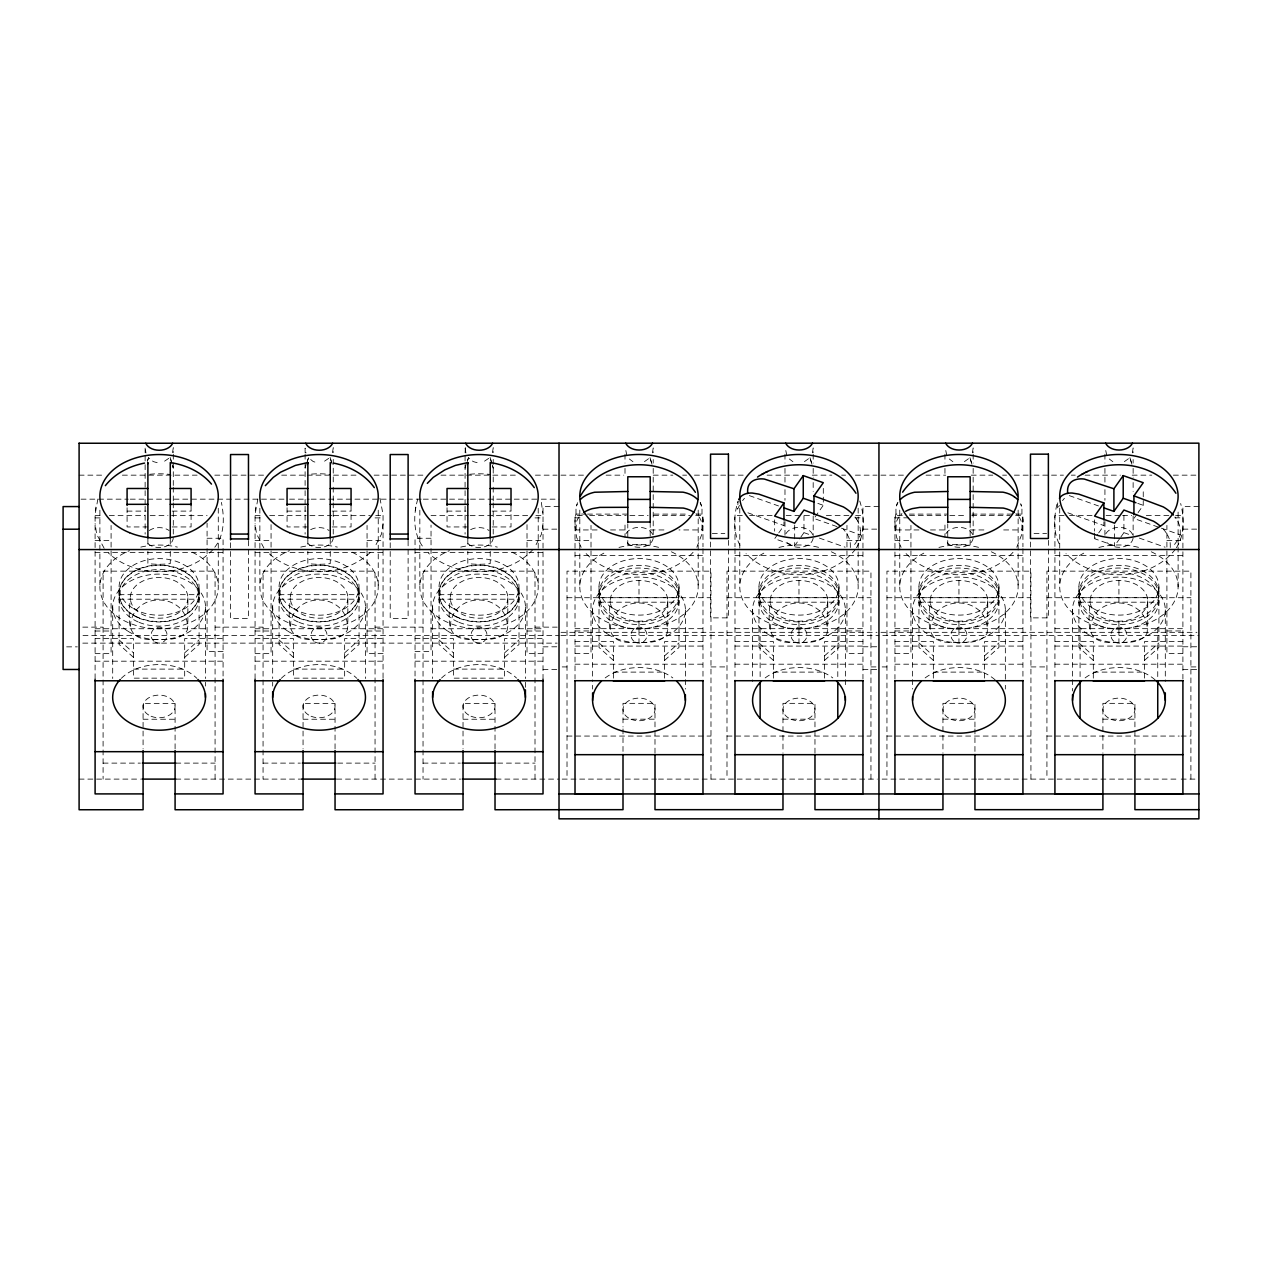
<?xml version="1.0" encoding="UTF-8"?>
<svg xmlns="http://www.w3.org/2000/svg" width="1262" height="1262" viewBox="0 0 1262 1262"><rect width="100%" height="100%" fill="white"/><g stroke="black" fill="none" stroke-linecap="round" stroke-linejoin="round"><path stroke-width="0.75" stroke-dasharray="5 3.75" d="M145.13 452.679L145.13 448.12M305.104 452.679L305.104 448.12L305.956 452.995M465.079 452.679L465.694 443.246M383.049 523.556L381.55 533.952L374.372 547.834M543.023 523.556L541.445 534.22L534.757 547.203M1057.682 502.891L1057.556 509.185A63.983 45.243 0 0 1 1059.386 505.431M97.852 499.042L95.092 514.502L95.092 678.909M257.827 499.042L255.066 514.502L255.066 678.909M417.801 499.042C413.037 515.212 412.942 534.709 424.111 548.355M130.286 626.425C132.589 588.644 190.972 592.683 187.297 630.148C180.718 641.569 164.596 639.14 153.333 639.55C125.19 640.307 128.645 621.914 130.286 597.841M290.26 626.425C292.563 588.644 350.946 592.683 347.271 630.148C340.693 641.569 324.571 639.14 313.307 639.55C285.165 640.307 288.619 621.914 290.26 597.841M450.234 626.425C452.537 588.644 510.921 592.683 507.245 630.148C500.667 641.569 484.529 639.14 473.282 639.55C445.139 640.307 448.578 621.914 450.234 597.841M610.209 629.407C612.512 591.626 670.895 595.68 667.219 633.145C660.641 644.567 644.519 642.137 633.256 642.532C605.113 643.304 608.552 624.911 610.209 600.838M770.183 629.407C772.486 591.626 830.853 595.68 827.194 633.145C820.615 644.567 804.478 642.137 793.23 642.532C765.087 643.304 768.526 624.911 770.183 600.838M930.141 629.407C932.46 591.626 990.828 595.68 987.168 633.145C980.574 644.567 964.452 642.137 953.204 642.532C925.062 643.304 928.501 624.911 930.141 600.838M1090.116 629.407C1092.435 591.626 1150.802 595.68 1147.126 633.145C1140.548 644.567 1124.426 642.137 1113.179 642.532C1085.02 643.304 1088.475 624.911 1090.116 600.838M95.849 507.072L95.313 510.826M255.807 507.072L255.271 510.826M415.782 507.072L415.245 510.826M172.547 452.616L173.288 447.742L173.288 452.585M332.521 452.616L333.247 447.742L333.247 452.585M492.495 452.616L493.221 447.742L493.221 452.585M652.47 452.869L653.211 447.947L653.211 452.648M812.444 452.869L813.185 447.947L813.185 452.648M972.418 452.869L973.16 447.947L973.16 452.648M1132.393 452.869L1133.134 447.947L1133.134 452.648M1056.878 504.406C1053.802 517.83 1053.171 532.895 1059.938 545.326M306.114 464.384L305.104 468.092L308.543 457.759L313.228 461.577L318.119 462.965M466.088 464.384L465.079 468.092L466.798 462.917M856.409 547.755C865.164 534.063 864.707 516.016 859.737 501.046M1176.358 547.755C1184.86 534.804 1184.277 518.004 1180.664 503.506M576.513 505.983L577.539 502.67M896.462 505.983L897.487 502.67M147.417 461.198L148.569 457.759L153.254 461.577L158.144 462.965M467.366 461.198L468.517 457.759L473.187 461.577L478.093 462.965M147.354 461.072L148.569 457.759M307.329 461.072L308.543 457.759M467.303 461.072L468.517 457.759M858.16 544.947L858.633 543.875M860.258 540.231L860.763 539.111M1178.093 544.947L1178.582 543.875M1180.207 540.231L1180.711 539.111M696.829 547.266L702.413 532.816L702.871 519.376M1016.778 547.266L1022.362 532.816L1022.819 519.376M777.739 534.331L774.647 538.716L794.681 545.799L799.84 538.495M778.78 532.864L783.954 525.56L783.954 521.79M800.881 537.028L803.973 532.643L803.973 515.669M823.297 488.362L823.297 505.321L813.99 518.477L839.735 527.579M1119.788 538.495L1114.614 545.799L1094.596 538.716L1097.688 534.331M1098.729 532.864L1103.887 525.56L1103.887 521.79M1120.83 537.028L1123.921 532.643L1123.921 513.792M1137.03 514.091L1133.939 518.477L1159.683 527.579M1138.072 512.64L1143.246 505.321L1143.246 488.362M214.808 547.203C224.778 534.646 224.462 517.325 221.402 502.386M855.541 549.159C830.081 581.94 774.458 582.981 746.031 553.624M1175.474 549.159C1150.013 581.94 1094.406 582.981 1065.98 553.624M213.01 549.491C186.871 578.106 136.832 578.879 108.469 553.103M532.958 549.491C506.819 578.106 456.765 578.879 428.417 553.103M693.059 552.33C665.957 582.208 612.117 582.224 584.984 552.377M1012.992 552.33C985.906 582.208 932.066 582.224 904.933 552.377M172.153 464.195L170.102 457.412L162.514 462.586M332.127 464.195L330.076 457.412L322.488 462.586M492.101 464.195L490.05 457.412L482.463 462.586M652.012 464.337L649.993 457.68L643.588 462.271M811.971 464.337L809.967 457.68L803.563 462.271M971.945 464.337L969.942 457.68L963.537 462.271M1131.919 464.337L1129.9 457.68L1123.495 462.271M370.365 552.393C343.09 578.106 295.229 578.154 267.875 552.535M184.678 652.848L199.081 639.929M184.678 657.376L199.081 644.456L199.081 586.893M344.652 652.848L359.055 639.929M344.652 657.376L359.055 644.456L359.055 586.893M504.626 652.848L519.013 639.929M504.626 657.376L519.013 644.456L519.013 586.893M664.601 655.846L678.988 642.91M664.601 660.373L678.988 647.438L678.988 596.311M824.559 655.846L838.962 642.91M824.559 660.373L838.962 647.438L838.962 596.311M984.534 655.846L998.936 642.91M984.534 660.373L998.936 647.438L998.936 596.311M1144.508 655.846L1158.91 642.91M1144.508 660.373L1158.91 647.438L1158.91 596.311M79.096 475.159L104.667 475.159M122.367 475.159L197.109 475.159M214.808 475.159L263.979 475.159M281.678 475.159L305.294 475.159M307.25 475.159L356.42 475.159M374.12 475.159L425.262 475.159M441.006 475.159L464.605 475.159M466.577 475.159L517.704 475.159M535.403 475.159L557.047 475.159M560.975 475.159L584.527 475.159M606.123 475.159L623.791 475.159M653.227 475.159L672.851 475.159M682.679 475.159L686.591 475.159M694.447 475.159L743.523 475.159M767.075 475.159L800.439 475.159M812.223 475.159L831.847 475.159M841.659 475.159L845.587 475.159M855.399 475.159L876.995 475.159M880.923 475.159L904.475 475.159M926.071 475.159L945.695 475.159M971.204 475.159L992.8 475.159M1002.612 475.159L1006.54 475.159M1014.396 475.159L1032.064 475.159M1034.02 475.159L1063.456 475.159M1071.312 475.159L1075.24 475.159M1085.052 475.159L1120.388 475.159M1132.156 475.159L1151.796 475.159M1173.376 475.159L1196.944 475.159M81.068 499.168L128.267 499.168M130.238 499.168L287.578 499.168M289.55 499.168L309.222 499.168M311.193 499.168L421.334 499.168M423.306 499.168L468.533 499.168M470.505 499.168L539.347 499.168M541.303 499.168L559.019 499.168M559.019 506.583L543.023 506.583L543.023 678.909M878.951 506.519L862.956 506.519L862.956 678.893M1198.9 506.519L1182.904 506.519L1182.904 678.893M127.083 511.11L145.998 511.11M172.168 511.11L191.083 511.11M287.058 511.11L305.972 511.11M332.143 511.11L351.057 511.11M447.032 511.11L465.93 511.11M492.117 511.11L511.015 511.11M597.1 529.945L575.993 529.945A63.983 45.243 0 0 1 575.993 514.107L585.584 514.107M587.508 514.107L627.798 514.107M654.032 514.107L688.563 514.107M696.245 514.107L702.003 514.107A63.983 45.243 0 0 1 702.003 529.945L678.972 529.945M918.957 529.945L895.941 529.945A63.983 45.243 0 0 1 895.941 514.107L901.699 514.107M909.366 514.107L947.746 514.107M972.056 514.107L1014.269 514.107M1016.194 514.107L1021.936 514.107A63.983 45.243 0 0 1 1021.936 529.945L1000.845 529.945M95.092 515.637L102.206 515.637M109.321 515.637L144.862 515.637M150.194 515.637L167.972 515.637M171.522 515.637L207.078 515.637M255.066 515.637L262.386 515.637M269.689 515.637L306.256 515.637M309.916 515.637L331.859 515.637M333.689 515.637L370.239 515.637M375.729 515.637L383.049 515.637M431.036 515.637L468.36 515.637M470.142 515.637L530.576 515.637M535.908 515.637L543.023 515.637M582.318 515.574L575.015 515.574L575.015 678.893M589.638 515.574L626.204 515.574M629.864 515.574L648.147 515.574M653.621 515.574L690.188 515.574M695.678 515.574L702.981 515.574L702.981 546.777M742.293 515.574L734.989 515.574L734.989 546.777M749.612 515.574L773.369 515.574M786.179 515.574L798.972 515.574M804.462 515.574L811.766 515.574M826.389 515.574L850.162 515.574M855.652 515.574L862.956 515.574M902.267 515.574L894.947 515.574L894.947 678.893M909.587 515.574L946.137 515.574M949.797 515.574L966.25 515.574M971.74 515.574L1010.136 515.574M1015.61 515.574L1022.93 515.574L1022.93 546.777M1064.071 515.574L1054.922 515.574L1054.922 546.777M1069.545 515.574L1093.318 515.574M1106.111 515.574L1118.921 515.574M1122.565 515.574L1131.714 515.574M1146.338 515.574L1170.111 515.574M1175.585 515.574L1182.904 515.574M95.092 517.893L103.09 517.893M255.066 517.893L263.064 517.893M375.051 517.893L383.049 517.893M535.009 517.893L543.023 517.893M575.015 517.83L583.012 517.83M854.958 517.83L862.956 517.83M894.947 517.83L909.35 517.83M1174.906 517.83L1182.904 517.83M147.891 526.948L127.083 526.948L127.083 505.447M172.168 526.948L191.083 526.948L191.083 505.447M307.849 526.948L287.058 526.948L287.058 505.447M332.143 526.948L351.057 526.948L351.057 505.447M467.823 526.948L447.032 526.948L447.032 505.447M492.117 526.948L511.015 526.948L511.015 505.447M543.023 529.204L559.019 529.141M862.956 529.141L878.951 529.141M1182.904 529.141L1198.9 529.141M610.54 529.945L627.798 529.945M650.198 529.945L667.472 529.945M930.473 529.945L947.746 529.945M970.147 529.945L987.405 529.945M712.32 533.542L724.845 533.542M1034.051 533.542L1046.592 533.542M207.078 538.259L223.074 538.259L223.074 678.893M431.036 538.259L415.04 538.259L415.04 678.893M95.092 540.515L111.088 540.515M255.066 540.515L271.062 540.515M367.053 540.515L383.049 540.515M527.011 540.515L543.023 540.515M575.015 540.452L591.01 540.452M846.96 540.452L862.956 540.452M894.947 540.452L910.943 540.452M1166.908 540.452L1182.904 540.452M95.092 552.598L223.074 552.598M255.066 552.598L383.049 552.598M415.04 552.598L543.023 552.598M575.015 555.595L702.981 555.595M734.989 555.595L862.956 555.595M894.947 555.595L1022.93 555.595M1054.922 555.595L1182.904 555.595M119.085 594.67L199.081 594.67M279.06 594.67L359.055 594.67M439.034 594.67L519.013 594.67M599.008 597.667L678.988 597.667M758.983 597.667L838.962 597.667M918.957 597.667L998.936 597.667M1078.915 597.667L1158.91 597.667M567.017 597.715L710.979 597.715M726.991 597.715L870.954 597.715M886.949 597.715L1030.928 597.715M1046.924 597.715L1190.902 597.715M119.085 599.198L199.081 599.198M279.06 599.198L359.055 599.198M439.034 599.198L519.013 599.198M599.008 602.195L678.988 602.195M758.983 602.195L838.962 602.195M918.957 602.195L998.936 602.195M1078.915 602.195L1158.91 602.195M82.787 627.135L103.09 627.135M215.076 627.135L263.064 627.135M375.051 627.135L423.038 627.135M535.009 627.135L557.173 627.135M575.015 628.681L702.981 628.681M734.989 628.681L862.956 628.681M894.947 628.681L1022.93 628.681M1054.922 628.681L1182.904 628.681M95.092 628.744L207.078 628.744M255.066 628.744L383.049 628.744M431.036 628.744L543.023 628.744M95.092 631.016L111.088 631.016M255.066 631.016L271.062 631.016M367.053 631.016L383.049 631.016M527.011 631.016L543.023 631.016M575.015 630.953L591.01 630.953M846.96 630.953L862.956 630.953M894.947 630.953L910.943 630.953M1166.908 630.953L1182.904 630.953M560.975 632.325L876.995 632.325M880.923 632.325L1196.944 632.325M82.992 635.543L559.019 635.543M560.912 635.464L878.951 635.464M882.769 635.464L1198.9 635.464M95.092 638.572L133.488 638.572L133.488 678.151L184.678 678.151L184.678 638.572L223.074 638.572M255.066 638.572L293.462 638.572L293.462 678.151L344.652 678.151L344.652 638.572L383.049 638.572M415.04 638.572L453.437 638.572L453.437 678.151L504.626 678.151L504.626 638.572L543.023 638.572M575.015 641.553L613.411 641.553L613.411 679.256M702.981 641.553L664.601 641.553L664.601 679.256M734.989 641.553L773.369 641.553L773.369 679.256M862.956 641.553L824.559 641.553L824.559 679.256M894.947 641.553L933.344 641.553L933.344 679.256M1022.93 641.553L984.534 641.553L984.534 679.256M1054.922 641.553L1093.318 641.553L1093.318 679.256M1182.904 641.553L1144.508 641.553L1144.508 679.256M82.787 643.131L557.173 643.131M575.015 646.081L702.981 646.081M734.989 646.081L862.956 646.081M894.947 646.081L1022.93 646.081M1054.922 646.081L1182.904 646.081M66.649 646.854L77.313 646.854M543.023 646.854L559.019 646.775M862.956 646.775L878.951 646.775M1182.904 646.775L1198.9 646.775M223.074 651.381L207.078 651.381L207.078 523.178M415.04 651.381L431.036 651.381L431.036 525.055M95.092 653.637L111.088 653.637L111.088 525.434M255.066 653.637L271.062 653.637L271.062 519.786M383.049 653.637L367.053 653.637L367.053 525.434M543.023 653.637L527.011 653.637L527.011 519.786M575.015 653.574L591.01 653.574L591.01 525.371M862.956 653.574L846.96 653.574L846.96 525.371M894.947 653.574L910.943 653.574L910.943 525.371M1182.904 653.574L1166.908 653.574L1166.908 525.371M95.092 661.193L223.074 661.193M255.066 661.193L383.049 661.193M415.04 661.193L543.023 661.193M575.015 664.191L702.981 664.191M734.989 664.191L862.956 664.191M894.947 664.191L1022.93 664.191M1054.922 664.191L1182.904 664.191M562.205 666.92L567.017 666.92M710.979 666.92L726.991 666.92M870.954 666.92L877.358 666.92M882.154 666.92L886.949 666.92M1030.928 666.92L1046.924 666.92M1190.902 666.92L1197.307 666.92M133.488 669.112L184.678 669.112M293.462 669.112L344.652 669.112M453.437 669.112L504.626 669.112M543.023 669.475L559.019 669.412M862.956 669.412L878.951 669.412M1182.904 669.412L1198.9 669.412M613.411 672.11L664.601 672.11M773.369 672.11L824.559 672.11M933.344 672.11L984.534 672.11M1093.318 672.11L1144.508 672.11M143.079 719.245L175.087 719.245M303.054 719.245L335.045 719.245M463.028 719.245L495.019 719.245M623.002 719.182L654.994 719.182M782.976 719.182L814.968 719.182M942.951 719.182L974.942 719.182M1102.909 719.182L1134.917 719.182M567.017 736.062L710.979 736.062M726.991 736.062L870.954 736.062M886.949 736.062L1030.928 736.062M1046.924 736.062L1179.229 736.062M1181.169 736.062L1190.902 736.062M103.09 763.116L140.413 763.116M175.781 763.116L215.076 763.116M263.064 763.116L300.388 763.116M337.711 763.116L375.051 763.116M423.038 763.116L460.362 763.116M497.685 763.116L535.009 763.116M79.096 779.111L140.413 779.111M175.781 779.111L300.388 779.111M336.749 779.111L460.662 779.111M496.076 779.111L559.019 779.111M562.205 779.111L623.428 779.111M625.384 779.111L656.508 779.111M658.448 779.111L877.358 779.111M882.154 779.111L943.377 779.111M945.317 779.111L976.457 779.111M978.397 779.111L1179.229 779.111M1181.169 779.111L1197.307 779.111M1137.772 503.396L1143.246 505.321M1069.293 495.619L1098.461 505.936M1161.403 528.194L1180.27 534.867A63.983 45.243 0 0 1 1172.414 546.856M1067.857 512.814L1103.887 525.56M1123.921 532.643L1130.784 535.072M1139.365 538.101L1165.11 547.203M817.839 503.396L823.297 505.321M749.344 495.619L778.512 505.936M841.454 528.194L860.321 534.867A63.983 45.243 0 0 1 852.465 546.856M747.909 512.814L783.954 525.56M803.973 532.643L810.835 535.072M819.417 538.101L845.161 547.203M1109.266 458.974L1112.847 461.703M949.292 458.974L952.873 461.703M789.318 458.974L792.915 461.703M629.344 458.974L632.94 461.703M1078.915 642.91L1093.318 655.846M1093.318 660.373L1078.915 647.438L1078.915 596.311M918.957 642.91L933.344 655.846M933.344 660.373L918.957 647.438L918.957 596.311M758.983 642.91L773.369 655.846M773.369 660.373L758.983 647.438L758.983 596.311M599.008 642.91L613.411 655.846M613.411 660.373L599.008 647.438L599.008 596.311M439.034 639.929L453.437 652.848M453.437 657.376L439.034 644.456L439.034 586.893M279.06 639.929L293.462 652.848M293.462 657.376L279.06 644.456L279.06 586.893M119.085 639.929L133.488 652.848M133.488 657.376L119.085 644.456L119.085 586.893M104.178 548.355L96.653 534.22L95.092 523.556M263.884 548.023L256.517 533.842L255.066 523.556M901.131 547.314L896.588 537.423L894.947 526.538M581.183 547.314L576.639 537.423L575.015 526.538M739.989 545.326C732.891 531.901 733.522 515.338 738.081 501.235L737.607 509.185A63.983 45.243 0 0 1 739.437 505.431M379.941 498.206L383.049 514.502L383.049 678.909M1106.727 455.424L1105.102 447.269M946.752 455.424L945.128 447.269M786.778 455.424L785.153 447.269M626.82 455.424L625.195 447.269M1020.69 503.664L1021.51 506.267M700.347 502.355L701.562 506.267M1129.9 457.68L1131.525 463.028M969.942 457.68L971.551 463.028M809.967 457.68L811.576 463.028M649.993 457.68L651.602 463.028M490.05 457.412L493.221 468.092L492.48 465.489M330.076 457.412L332.19 464.526M170.102 457.412L173.288 468.092L172.531 465.489M541.351 502.386L543.023 514.502M465.079 448.12L465.93 452.995M145.414 449.745L145.982 452.995M1190.902 779.111L1190.902 571.15L1046.924 571.15L1046.924 779.111M1180.27 534.867L1180.27 530.34A25.303 16.012 35.2 0 0 1176.421 519.029A25.634 16.154 35.3 0 0 1175.001 517.01M1178.109 512.072L1178.109 586.83M1170.253 547.519L1170.253 544.506A25.208 15.949 35.3 0 0 1167.445 534.867M1165.299 609.893L1165.299 681.527M1158.91 586.83L1158.91 593.613A39.99 28.285 0 0 1 1098.918 618.112A39.99 28.285 0 0 1 1098.918 569.13A39.99 28.285 0 0 1 1158.91 593.613M1157.743 627.845L1157.743 678.988M1147.71 600.838A28.789 20.366 0 0 1 1104.518 618.475A28.789 20.366 0 0 1 1104.518 583.202A28.789 20.366 0 0 1 1147.71 600.838L1147.71 629.423M1134.917 753.114L1134.917 703.344L1102.909 703.344L1102.909 753.114M1133.134 459.526L1133.134 463.075M1133.134 468.391L1133.134 477.241M1133.134 482.541L1133.134 491.407M1133.134 516.19L1133.134 535.577M1118.921 580.473L1118.921 601.974M1118.921 621.204L1118.921 642.689M1114.614 525.055L1114.614 545.799M1104.928 454.225L1104.928 463.075M1104.928 468.391L1104.928 482.541M1104.928 489.624L1104.928 500.257M1104.928 521.506L1104.928 537.328M1094.596 519.865L1094.596 531.176M1094.596 533.053L1094.596 538.716M1080.083 627.845L1080.083 678.988M1078.915 586.83L1078.915 593.613M1072.526 609.893L1072.526 677.757M1072.526 679.65L1072.526 690.961M1059.717 508.144L1059.717 586.83M1054.922 548.718L1054.922 678.877M1048.375 540.388L1048.375 617.875L1030.47 617.875L1030.47 540.388M1030.928 779.111L1030.928 571.15L886.949 571.15L886.949 779.111M1022.93 548.718L1022.93 678.877M1021.936 514.107L1021.936 509.58A25.303 17.889 0 0 0 1020.926 504.563M1021.936 529.945L1021.936 525.418A25.224 17.826 0 0 0 1018.797 516.789A25.65 18.141 0 0 0 1015.894 513.823M1018.134 510.1L1018.134 586.83M1005.341 609.893A46.394 32.796 0 0 1 935.741 638.304A46.394 32.796 0 0 1 935.741 581.482A46.394 32.796 0 0 1 1005.341 609.893L1005.341 681.527M1005.341 685.298L1005.341 689.068M998.936 586.83L998.936 593.613A39.99 28.285 0 0 1 938.944 618.112A39.99 28.285 0 0 1 938.944 569.13A39.99 28.285 0 0 1 998.936 593.613M987.736 600.838A28.789 20.366 0 0 1 944.544 618.475A28.789 20.366 0 0 1 944.544 583.202A28.789 20.366 0 0 1 987.736 600.838L987.736 629.423M974.942 726.944L974.942 703.344L942.951 703.344L942.951 753.114M974.942 728.915L974.942 753.114M973.16 454.225L973.16 463.075M973.16 468.391L973.16 535.577M970.147 522.405L970.147 544.648L947.746 544.648L947.746 523.904M958.946 580.473L958.946 601.974M958.946 621.204L958.946 642.689M944.954 454.225L944.954 463.075M944.954 468.391L944.954 475.458M944.954 525.039L944.954 537.328M918.957 586.83L918.957 593.613M912.552 609.893L912.552 677.757M912.552 679.65L912.552 689.068M899.759 510.1L899.759 586.83M895.941 514.107L895.941 509.58A25.224 17.826 0 0 1 897.976 502.56M895.941 529.945L896.477 521.821A25.792 18.236 0 0 1 900.453 515.243A25.193 17.81 0 0 1 901.999 513.808M870.954 779.111L870.954 571.15L726.991 571.15L726.991 779.111M860.321 530.34L860.321 534.867M858.16 508.144L858.16 586.83M850.32 547.519L850.32 544.506A25.208 15.949 35.3 0 0 847.496 534.867A25.65 16.232 35.3 0 0 843.347 529.141M845.366 609.893L845.366 677.757M845.366 679.65L845.366 685.298M838.962 586.83L838.962 593.613A39.99 28.285 0 0 1 778.969 618.112A39.99 28.285 0 0 1 778.969 569.13A39.99 28.285 0 0 1 838.962 593.613M837.794 627.845L837.794 678.988M827.762 600.838A28.789 20.366 0 0 1 784.57 618.475A28.789 20.366 0 0 1 784.57 583.202A28.789 20.366 0 0 1 827.762 600.838L827.762 629.423M814.968 753.114L814.968 703.344L782.976 703.344L782.976 753.114M813.185 454.225L813.185 463.075M813.185 468.391L813.185 477.241M813.185 482.541L813.185 491.407M813.185 516.19L813.185 535.577M798.972 580.473L798.972 601.974M798.972 621.204L798.972 642.689M794.681 525.055L794.681 545.799M784.98 454.225L784.98 463.075M784.98 468.391L784.98 482.541M784.98 489.624L784.98 500.257M784.98 521.506L784.98 537.328M774.647 519.865L774.647 531.176M760.134 627.845L760.134 678.988M758.983 586.83L758.983 593.613M752.578 609.893L752.578 681.527M739.784 508.144L739.784 586.83M734.989 548.718L734.989 678.877M728.426 540.388L728.426 617.875L710.538 617.875L710.538 540.388M710.979 779.111L710.979 571.15L567.017 571.15L567.017 779.111M702.981 548.718L702.981 678.877M702.003 514.107L702.003 509.58A25.303 17.889 0 0 0 700.142 502.875M702.003 529.945L702.003 525.418A25.224 17.826 0 0 0 698.848 516.789A25.65 18.141 0 0 0 695.961 513.823M698.186 510.1L698.186 586.83M685.392 609.893L685.392 677.757M685.392 679.65L685.392 689.068M678.988 586.83L678.988 593.613A39.99 28.285 0 0 1 618.995 618.112A39.99 28.285 0 0 1 618.995 569.13A39.99 28.285 0 0 1 678.988 593.613M667.787 600.838A28.789 20.366 0 0 1 624.595 618.475A28.789 20.366 0 0 1 624.595 583.202A28.789 20.366 0 0 1 667.787 600.838L667.787 629.423M654.994 753.114L654.994 703.344L623.002 703.344L623.002 726.944M653.211 459.526L653.211 463.075M653.211 468.391L653.211 535.577M650.198 522.405L650.198 544.648L627.798 544.648L627.798 523.904M638.998 580.473L638.998 601.974M638.998 621.204L638.998 642.689M625.005 454.225L625.005 463.075M625.005 468.391L625.005 475.458M625.005 525.039L625.005 537.328M623.002 728.915L623.002 753.114M599.008 586.83L599.008 593.613M592.604 609.893L592.604 681.527M592.604 685.298L592.604 689.068M579.81 510.1L579.81 586.83M575.993 514.107L575.993 509.58A25.224 17.826 0 0 1 577.144 504.248M575.993 529.945L576.529 521.821A25.792 18.236 0 0 1 580.52 515.243A25.193 17.81 0 0 1 582.05 513.808M538.211 508.207L538.211 586.893M535.009 779.111L535.009 571.15L423.038 571.15L423.038 779.111M525.418 606.896L525.418 678.53M525.418 682.3L525.418 687.964M507.829 597.841A28.789 20.366 0 0 1 464.637 615.477A28.789 20.366 0 0 1 464.637 580.22A28.789 20.366 0 0 1 507.829 597.841L507.829 626.425M495.019 748.76L495.019 703.407L463.028 703.407L463.028 748.76M493.221 459.4L493.221 485.46M493.221 487.195L493.221 501.093M493.221 502.844L493.221 534.11M490.224 539.158L490.224 547.882M490.224 551.368L490.224 563.578A63.983 45.243 0 0 1 467.823 563.578L467.823 551.368M467.823 539.158L467.823 547.882M465.079 455.929L465.079 488.946M465.079 490.681L465.079 504.579M465.079 506.314L465.079 534.11M432.629 606.896L432.629 678.53M419.836 510.179L419.836 586.893M408.115 540.83L408.115 618.459L390.21 618.459L390.21 540.83M378.237 510.179L378.237 586.893M375.051 779.111L375.051 571.15L263.064 571.15L263.064 779.111M365.444 606.896L365.444 678.53M347.855 597.841A28.789 20.366 0 0 1 304.663 615.477A28.789 20.366 0 0 1 304.663 580.22A28.789 20.366 0 0 1 347.855 597.841L347.855 626.425M335.045 748.76L335.045 703.407L303.054 703.407L303.054 748.76M333.247 459.4L333.247 485.46M333.247 487.195L333.247 501.093M333.247 502.844L333.247 534.11M330.25 539.158L330.25 547.882M330.25 551.368L330.25 563.578A63.983 45.243 0 0 1 307.849 563.578L307.849 551.368M307.849 539.158L307.849 547.882M305.104 454.194L305.104 488.946M305.104 490.681L305.104 504.579M305.104 506.314L305.104 534.11M272.671 606.896L272.671 678.53M272.671 682.3L272.671 686.071M259.862 508.207L259.862 586.893M248.472 540.83L248.472 618.459L230.552 618.459L230.552 540.83M218.279 508.207L218.279 586.893M215.076 779.111L215.076 571.15L103.09 571.15L103.09 779.111M205.469 606.896L205.469 678.53M205.469 682.3L205.469 686.071M187.88 597.841A28.789 20.366 0 0 1 144.688 615.477A28.789 20.366 0 0 1 144.688 580.22A28.789 20.366 0 0 1 187.88 597.841L187.88 626.425M175.087 748.76L175.087 703.407L143.079 703.407L143.079 748.76M173.288 454.194L173.288 485.46M173.288 487.195L173.288 501.093M173.288 502.844L173.288 534.11M170.275 539.158L170.275 547.882M170.275 551.368L170.275 563.578A63.983 45.243 0 0 1 147.891 563.578L147.891 551.368M147.891 539.158L147.891 547.882M145.13 455.929L145.13 488.946M145.13 490.681L145.13 504.579M145.13 506.314L145.13 534.11M112.697 606.896L112.697 678.53M99.887 510.179L99.887 586.893M671.384 551.794A59.188 41.851 0 0 1 683.625 614.326A59.188 41.851 0 0 1 594.37 614.326A59.188 41.851 0 0 1 606.612 551.794M618.995 547.44A59.188 41.851 0 0 1 659.001 547.44M625.999 533.668A14.103 9.97 0 0 1 647.643 529.393A14.103 9.97 0 0 1 647.643 545.279A14.103 9.97 0 0 1 625.999 541.004M831.358 551.794A59.188 41.851 0 0 1 843.6 614.326A59.188 41.851 0 0 1 754.345 614.326A59.188 41.851 0 0 1 766.586 551.794M778.969 547.44A59.188 41.851 0 0 1 818.975 547.44M785.974 533.668A14.103 9.97 0 0 1 807.617 529.393A14.103 9.97 0 0 1 807.617 545.279A14.103 9.97 0 0 1 785.974 541.004M742.608 500.604A63.983 45.243 0 0 1 744.47 498.301M855.052 517.01A25.619 16.154 35.3 0 1 856.488 519.029M856.472 519.029A25.303 15.996 35.2 0 1 860.321 530.34M605.176 677.931A46.394 32.796 0 0 1 672.82 677.931M765.151 677.931A46.394 32.796 0 0 1 832.794 677.931M149.736 474.275A63.983 45.243 0 0 1 170.275 474.48M311.572 474.102A63.983 45.243 0 0 1 330.25 474.48M469.685 474.275A63.983 45.243 0 0 1 490.224 474.48M192.171 552.204A59.188 41.851 0 0 1 202.614 615.257A59.188 41.851 0 0 1 112.87 613.048A59.188 41.851 0 0 1 129.481 550.658M140.792 547.093A59.188 41.851 0 0 1 177.374 547.093M173.288 537.58A14.071 9.954 0 0 1 161.836 547.361A14.071 9.954 0 0 1 146.108 541.24M149.247 530.545A14.071 9.954 0 0 1 169.155 530.545M352.145 552.204A59.188 41.851 0 0 1 362.588 615.257A59.188 41.851 0 0 1 272.844 613.048A59.188 41.851 0 0 1 289.455 550.658M300.766 547.093A59.188 41.851 0 0 1 337.348 547.093M333.247 537.58A14.071 9.954 0 0 1 321.81 547.361A14.071 9.954 0 0 1 306.082 541.24M310.657 529.661A14.071 9.954 0 0 1 329.13 530.545M512.12 552.204A59.188 41.851 0 0 1 522.547 615.257A59.188 41.851 0 0 1 432.819 613.048A59.188 41.851 0 0 1 449.43 550.658M460.74 547.093A59.188 41.851 0 0 1 497.323 547.093M493.221 537.58A14.071 9.954 0 0 1 481.784 547.361A14.071 9.954 0 0 1 466.057 541.24M470.631 529.661A14.071 9.954 0 0 1 489.104 530.545M121.326 678.325A46.394 32.796 0 0 1 196.84 678.325M441.495 678.104A46.394 32.796 0 0 1 516.552 678.104M281.3 678.325A46.394 32.796 0 0 1 356.815 678.325M1085.099 677.931A46.394 32.796 0 0 1 1155.282 680.013M925.125 677.931A46.394 32.796 0 0 1 995.308 680.013M1062.541 500.604A63.983 45.243 0 0 1 1064.418 498.301M1163.296 529.141A25.65 16.217 35.3 0 1 1167.429 534.867M991.333 551.794A59.188 41.851 0 0 1 1003.574 614.326A59.188 41.851 0 0 1 914.319 614.326A59.188 41.851 0 0 1 926.56 551.794M938.944 547.44A59.188 41.851 0 0 1 978.949 547.44M945.948 533.668A14.103 9.97 0 0 1 967.591 529.393A14.103 9.97 0 0 1 967.591 545.279A14.103 9.97 0 0 1 945.948 541.004M1151.307 551.794A59.188 41.851 0 0 1 1163.548 614.326A59.188 41.851 0 0 1 1074.277 614.326A59.188 41.851 0 0 1 1086.519 551.794M1098.918 547.44A59.188 41.851 0 0 1 1138.923 547.44M1105.922 533.668A14.103 9.97 0 0 1 1127.55 529.393A14.103 9.97 0 0 1 1127.55 545.279A14.103 9.97 0 0 1 1105.922 541.004M635.007 642.058A7.998 7.998 0 0 0 646.996 635.133A7.998 7.998 0 0 0 635.007 628.208A7.998 7.998 0 0 0 635.007 642.058M794.965 642.058A7.998 7.998 0 0 0 806.97 635.133A7.998 7.998 0 0 0 794.965 628.208A7.998 7.998 0 0 0 794.965 642.058M613.285 608.489A39.99 28.285 0 0 0 678.388 591.736A39.99 28.285 0 0 0 625.321 560.249A39.99 28.285 0 0 0 613.285 608.489M773.259 608.489A39.99 28.285 0 0 0 838.362 591.736A39.99 28.285 0 0 0 785.295 560.249A39.99 28.285 0 0 0 773.259 608.489M618.995 625.337A39.99 28.285 0 0 0 678.988 600.838A39.99 28.285 0 0 0 619.011 576.355A39.99 28.285 0 0 0 618.995 625.337M615.115 618.995A39.99 28.285 0 0 0 678.719 599.592A39.99 28.285 0 0 0 623.16 570.345A39.99 28.285 0 0 0 615.115 618.995M778.969 625.337A39.99 28.285 0 0 0 838.962 600.838A39.99 28.285 0 0 0 778.969 576.355A39.99 28.285 0 0 0 778.969 625.337M775.089 618.995A39.99 28.285 0 0 0 838.694 599.592A39.99 28.285 0 0 0 783.134 570.345A39.99 28.285 0 0 0 775.089 618.995M607.953 634.265A46.394 32.796 0 0 0 684.383 616.708A46.394 32.796 0 0 0 624.658 578.69A46.394 32.796 0 0 0 607.953 634.265M631 719.23A15.996 11.311 0 0 0 654.994 709.433A15.996 11.311 0 0 0 631 699.637A15.996 11.311 0 0 0 631 719.23M768.858 634.833A46.394 32.812 0 0 0 844.593 615.856A46.394 32.812 0 0 0 783.465 578.974A46.394 32.812 0 0 0 768.858 634.833M790.974 719.23A15.996 11.311 0 0 0 814.968 709.433A15.996 11.311 0 0 0 790.974 699.637A15.996 11.311 0 0 0 790.974 719.23M139.088 622.34A39.99 28.285 0 0 0 199.081 597.841A39.99 28.285 0 0 0 139.088 573.358A39.99 28.285 0 0 0 139.088 622.34M135.208 615.998A39.99 28.285 0 0 0 198.812 596.611A39.99 28.285 0 0 0 143.237 567.348A39.99 28.285 0 0 0 135.208 615.998M299.062 622.34A39.99 28.285 0 0 0 359.055 597.841A39.99 28.285 0 0 0 299.062 573.358A39.99 28.285 0 0 0 299.062 622.34M295.166 615.998A39.99 28.285 0 0 0 358.771 596.611A39.99 28.285 0 0 0 303.211 567.348A39.99 28.285 0 0 0 295.166 615.998M459.037 622.34A39.99 28.285 0 0 0 519.013 597.841A39.99 28.285 0 0 0 459.037 573.358A39.99 28.285 0 0 0 459.037 622.34M455.14 615.998A39.99 28.285 0 0 0 518.745 596.611A39.99 28.285 0 0 0 463.186 567.348A39.99 28.285 0 0 0 455.14 615.998M139.088 618.175A39.99 28.285 0 0 0 199.081 593.692A39.99 28.285 0 0 0 139.088 569.194A39.99 28.285 0 0 0 139.088 618.175M133.378 608.568A39.99 28.285 0 0 0 198.465 591.815A39.99 28.285 0 0 0 145.398 560.328A39.99 28.285 0 0 0 133.378 608.568M293.352 608.568A39.99 28.285 0 0 0 358.44 591.815A39.99 28.285 0 0 0 305.372 560.328A39.99 28.285 0 0 0 293.352 608.568M299.062 618.175A39.99 28.285 0 0 0 359.055 593.692A39.99 28.285 0 0 0 299.062 569.194A39.99 28.285 0 0 0 299.062 618.175M459.037 618.175A39.99 28.285 0 0 0 519.013 593.692A39.99 28.285 0 0 0 459.037 569.194A39.99 28.285 0 0 0 459.037 618.175M453.326 608.568A39.99 28.285 0 0 0 518.414 591.815A39.99 28.285 0 0 0 465.347 560.328A39.99 28.285 0 0 0 453.326 608.568M128.046 631.268A46.394 32.796 0 0 0 204.46 613.711A46.394 32.796 0 0 0 144.751 575.693A46.394 32.796 0 0 0 128.046 631.268M151.077 716.232A15.996 11.311 0 0 0 175.087 706.436A15.996 11.311 0 0 0 151.077 696.64A15.996 11.311 0 0 0 151.077 716.232M447.978 631.268A46.394 32.796 0 0 0 524.408 613.711A46.394 32.796 0 0 0 464.684 575.693A46.394 32.796 0 0 0 447.978 631.268M471.026 716.232A15.996 11.311 0 0 0 495.019 706.436A15.996 11.311 0 0 0 471.026 696.64A15.996 11.311 0 0 0 471.026 716.232M288.02 631.268A46.394 32.796 0 0 0 364.434 613.711A46.394 32.796 0 0 0 304.726 575.693A46.394 32.796 0 0 0 288.02 631.268M311.051 716.232A15.996 11.311 0 0 0 335.045 706.436A15.996 11.311 0 0 0 311.051 696.64A15.996 11.311 0 0 0 311.051 716.232M155.084 642.058A7.998 7.998 0 0 0 167.089 635.133A7.998 7.998 0 0 0 155.084 628.208A7.998 7.998 0 0 0 155.084 642.058M315.058 642.058A7.998 7.998 0 0 0 327.047 635.133A7.998 7.998 0 0 0 315.058 628.208A7.998 7.998 0 0 0 315.058 642.058M475.033 642.058A7.998 7.998 0 0 0 487.022 635.133A7.998 7.998 0 0 0 475.033 628.208A7.998 7.998 0 0 0 475.033 642.058M1110.923 719.23A15.996 11.311 0 0 0 1134.917 709.433A15.996 11.311 0 0 0 1110.923 699.637A15.996 11.311 0 0 0 1110.923 719.23M1088.791 634.833A46.394 32.796 0 0 0 1164.526 615.856A46.394 32.796 0 0 0 1103.414 578.974A46.394 32.796 0 0 0 1088.791 634.833M950.949 719.23A15.996 11.311 0 0 0 974.942 709.433A15.996 11.311 0 0 0 950.949 699.637A15.996 11.311 0 0 0 950.949 719.23M938.944 625.337A39.99 28.285 0 0 0 998.936 600.838A39.99 28.285 0 0 0 938.944 576.355A39.99 28.285 0 0 0 938.944 625.337M935.063 618.995A39.99 28.285 0 0 0 998.668 599.592A39.99 28.285 0 0 0 943.108 570.345A39.99 28.285 0 0 0 935.063 618.995M1098.918 625.337A39.99 28.285 0 0 0 1158.91 600.838A39.99 28.285 0 0 0 1098.918 576.355A39.99 28.285 0 0 0 1098.918 625.337M1095.037 618.995A39.99 28.285 0 0 0 1158.642 599.592A39.99 28.285 0 0 0 1103.067 570.345A39.99 28.285 0 0 0 1095.037 618.995M933.233 608.489A39.99 28.285 0 0 0 998.321 591.736A39.99 28.285 0 0 0 945.27 560.249A39.99 28.285 0 0 0 933.233 608.489M1093.207 608.489A39.99 28.285 0 0 0 1158.295 591.736A39.99 28.285 0 0 0 1105.228 560.249A39.99 28.285 0 0 0 1093.207 608.489M1114.914 642.058A7.998 7.998 0 0 0 1126.919 635.133A7.998 7.998 0 0 0 1114.914 628.208A7.998 7.998 0 0 0 1114.914 642.058M954.94 642.058A7.998 7.998 0 0 0 966.944 635.133A7.998 7.998 0 0 0 954.94 628.208A7.998 7.998 0 0 0 954.94 642.058"/><path stroke-width="1.5" d="M265.335 485.649L273.318 477.336L280.7 472.13L295.434 465.41L307.849 462.555L307.849 538.117M427.313 483.362L433.292 477.336L444.808 469.89L455.408 465.41L467.823 462.555L467.823 538.117M147.875 463.675L147.891 462.555L147.891 538.117M307.849 463.675L307.849 462.649M467.823 463.675L467.823 462.649M580.488 495.966C603.299 455.598 669.696 454.336 695.425 492.322M738.664 499.689A25.792 16.311 35.3 0 1 741.646 495.919A25.193 15.933 35.3 0 1 746.299 493.631A26.202 16.564 35.3 0 1 752.215 493.048L758.825 494.136L783.954 502.939L774.647 516.095L794.681 523.178L803.973 510.022L833.583 521.238A26.265 16.611 35.3 0 1 839.782 525.655M783.67 507.75L793.956 511.394L793.956 488.773L803.263 475.616L823.297 482.699L813.99 495.856L813.99 514.707M793.956 511.394L803.263 498.238L803.263 475.616M1059.402 498.285A25.792 16.311 35.3 0 1 1061.594 495.919A25.193 15.933 35.3 0 1 1066.248 493.631A26.202 16.564 35.3 0 1 1072.148 493.048L1078.773 494.136L1103.887 502.939L1094.596 516.095L1114.614 523.178L1123.921 510.022L1153.531 521.238A26.265 16.611 35.3 0 1 1159.731 525.655M1103.603 507.75L1113.904 511.394L1113.904 488.773L1123.212 475.616L1143.246 482.699L1133.939 495.856L1133.939 514.707M1113.904 511.394L1123.212 498.238L1123.212 475.616M902.614 492.18C928.39 454.415 994.393 455.645 1017.33 495.729M105.361 485.649C114.921 473.424 129.56 466.041 144.578 463.091M757.531 477.083C787.693 456.45 835.302 461.608 855.967 493.253M1077.48 477.083C1107.642 456.45 1155.251 461.608 1175.916 493.253M761.712 474.496L763.699 473.471M765.703 472.43L767.47 471.531M1085.636 472.43L1087.418 471.531M1081.66 474.496L1083.648 473.471M79.096 443.246L1198.9 443.167L1198.9 818.833L559.019 818.833L559.019 443.167M147.891 488.489L127.083 488.489L127.083 505.447M170.275 488.489L191.083 488.489L191.083 505.447M307.849 488.489L287.058 488.489L287.058 505.447M330.25 488.489L351.057 488.489L351.057 505.447M467.823 488.489L447.032 488.489L447.032 505.447M490.224 488.489L511.015 488.489L511.015 505.447M627.798 491.486L594.702 492.227A26.265 18.583 0 0 0 585.694 495.493L583.785 496.676A25.65 18.141 0 0 0 580.488 499.421M650.198 491.486L682.947 492.164A26.407 18.693 0 0 1 690.093 494.373A25.95 18.362 0 0 1 694.305 496.723A25.634 18.078 0.2 0 1 697.697 499.626M947.746 491.486L914.634 492.227A26.265 18.583 0 0 0 905.643 495.493L903.718 496.676A25.65 18.141 0 0 0 900.437 499.421M970.147 491.486L1002.896 492.164A26.407 18.693 0 0 1 1010.042 494.373A25.95 18.362 0 0 1 1014.238 496.723M627.798 499.405L650.198 499.405M947.746 499.405L970.147 499.405M127.083 504.327L147.891 504.327M170.275 504.327L191.083 504.327M287.058 504.327L307.849 504.327M330.25 504.327L351.057 504.327M447.032 504.327L467.823 504.327M490.224 504.327L511.015 504.327M79.096 506.583L63.1 506.583L63.1 669.475L79.096 669.475M627.798 507.308L599.718 507.403L592.32 508.633A26.202 18.52 0 0 0 585.71 511.315A25.193 17.81 0 0 0 583.801 512.498M650.198 507.308L683.294 508.065A26.265 18.583 0 0 1 692.302 511.331L694.21 512.514M947.746 507.308L919.667 507.403L912.252 508.633A26.202 18.52 0 0 0 905.659 511.315M970.147 507.308L1003.243 508.065A26.265 18.583 0 0 1 1012.25 511.331L1014.159 512.514M627.798 522.026L650.198 522.026M947.746 522.026L970.147 522.026M63.1 529.204L79.096 529.204M230.552 534.063L248.472 534.063M390.21 534.063L408.115 534.063M230.552 538.937L248.472 538.937M390.21 538.937L408.115 538.937M79.096 549.569L1198.9 549.506M95.092 680.786L223.074 680.786M255.066 680.786L383.049 680.786M415.04 680.786L543.023 680.786M575.015 680.723L702.981 680.723M734.989 680.723L862.956 680.723M894.947 680.723L1022.93 680.723M1054.922 680.723L1182.904 680.723M613.411 681.149L664.601 681.149M773.369 681.149L824.559 681.149M933.344 681.149L984.534 681.149M1093.318 681.149L1144.508 681.149M95.092 751.679L223.074 751.679M255.066 751.679L383.049 751.679M415.04 751.679L543.023 751.679M575.015 754.676L702.981 754.676M734.989 754.676L862.956 754.676M894.947 754.676L1022.93 754.676M1054.922 754.676L1182.904 754.676M142.385 763.116L175.781 763.116M302.359 763.116L335.755 763.116M462.334 763.116L495.729 763.116M142.038 779.111L175.781 779.111M301.35 779.111L335.755 779.111M462.334 779.111L496.076 779.111M623.002 793.83L575.015 793.83L575.015 680.47M654.994 793.83L702.981 793.83L702.981 680.47M782.976 793.83L734.989 793.83L734.989 680.47M814.968 793.83L862.956 793.83L862.956 680.47M942.951 793.83L894.947 793.83L894.947 680.47M974.942 793.83L1022.93 793.83L1022.93 680.47M1102.909 793.83L1054.922 793.83L1054.922 680.47M1134.917 793.83L1182.904 793.83L1182.904 680.47M143.079 793.908L95.092 793.908L95.092 679.287M175.087 793.908L223.074 793.908L223.074 679.287M303.054 793.908L255.066 793.908L255.066 679.287M335.045 793.908L383.049 793.908L383.049 679.287M463.028 793.908L415.04 793.908L415.04 679.287M495.019 793.908L543.023 793.908L543.023 679.287M559.019 793.94L1198.9 793.94M1198.9 809.668L1134.917 809.668L1134.917 754.487M333.294 463.044C349.258 466.072 364.718 474.244 374.309 487.637M1113.904 488.773L1084.295 479.055A26.265 16.611 35.3 0 0 1076.249 479.481L1074.53 480.049A25.65 16.217 35.3 0 0 1070.397 482.857A25.224 15.949 35.3 0 0 1067.573 490.492L1067.573 493.505M1133.939 495.856L1163.233 506.898A26.407 16.721 35.3 0 1 1169.622 511.378A25.95 16.422 35.3 0 1 1173.392 515.038M1123.212 498.238L1135.958 502.749M793.956 488.773L764.362 479.055A26.265 16.611 35.3 0 0 756.301 479.481L754.581 480.049A25.65 16.217 35.3 0 0 750.448 482.857A25.224 15.949 35.3 0 0 747.625 490.492L747.625 493.505M813.99 495.856L843.3 506.898A26.407 16.721 35.3 0 1 849.673 511.378A25.966 16.422 35.3 0 1 851.629 513.145M803.263 498.238L814.195 502.102M211.48 484.103C201.273 471.878 185.814 464.905 170.275 462.555L170.275 538.085M534.283 487.637C524.061 473.408 507.292 465.047 490.224 462.555L490.224 538.085M1165.299 692.838L1165.299 700.378M1157.743 680.959L1157.743 718.33M1103.887 502.939L1103.887 519.912M1102.909 754.487L1102.909 809.668L974.942 809.668L974.942 754.487M1080.083 680.959L1080.083 718.33M1072.526 694.731L1072.526 700.378M970.147 522.405L970.147 476.768L947.746 476.768L947.746 522.405M942.951 754.487L942.951 809.668L814.968 809.668L814.968 754.487M912.552 696.608L912.552 700.378M878.951 443.167L878.951 818.833M845.366 696.608L845.366 700.378M837.794 682.916L837.794 718.33M783.954 502.939L783.954 519.912M782.976 754.487L782.976 809.668L654.994 809.668L654.994 754.487M760.134 682.916L760.134 718.33M685.392 694.731L685.392 700.378M650.198 522.405L650.198 476.768L627.798 476.768L627.798 522.405M623.002 754.487L623.002 809.668L495.019 809.747L495.019 750.543M592.604 692.838L592.604 700.378M525.418 689.841L525.418 697.381M463.028 750.543L463.028 809.747L335.045 809.747L335.045 750.543M432.629 691.734L432.629 697.381M408.115 539.805L408.115 454.541L390.21 454.541L390.21 539.805M330.25 462.555L330.25 538.085M303.054 750.543L303.054 809.747L175.087 809.747L175.087 750.543M272.671 691.734L272.671 697.381M248.472 539.805L248.472 454.541L230.552 454.541L230.552 539.805M205.469 693.611L205.469 697.381M143.079 750.543L143.079 809.747L79.096 809.747L79.096 443.167M652.517 443.167A14.103 9.97 0 0 1 639.108 450.029A14.103 9.97 0 0 1 625.715 443.167M812.476 443.167A14.103 9.97 0 0 1 799.083 450.029A14.103 9.97 0 0 1 785.69 443.167M676.527 681.101A46.394 32.796 0 0 1 670.043 724.767A46.394 32.796 0 0 1 607.953 724.767A46.394 32.796 0 0 1 601.469 681.101M836.501 681.101A46.394 32.812 0 0 1 830.017 724.767A46.394 32.812 0 0 1 767.927 724.767A46.394 32.812 0 0 1 761.443 681.101M172.657 443.246A14.071 9.954 0 0 1 159.201 450.25A14.071 9.954 0 0 1 145.761 443.246M332.632 443.246A14.071 9.954 0 0 1 319.176 450.25A14.071 9.954 0 0 1 305.735 443.246M492.59 443.246A14.071 9.954 0 0 1 479.15 450.25A14.071 9.954 0 0 1 465.694 443.246M197.913 679.445A46.394 32.796 0 0 1 189.552 722.132A46.394 32.796 0 0 1 128.614 722.132A46.394 32.796 0 0 1 120.253 679.445M517.925 679.524A46.394 32.796 0 0 1 509.469 722.148A46.394 32.796 0 0 1 448.594 722.148A46.394 32.796 0 0 1 440.122 679.524M357.887 679.445A46.394 32.796 0 0 1 349.527 722.132A46.394 32.796 0 0 1 288.588 722.132A46.394 32.796 0 0 1 280.227 679.445M1156.449 681.101A46.394 32.796 0 0 1 1149.95 724.767A46.394 32.796 0 0 1 1087.876 724.767A46.394 32.796 0 0 1 1081.376 681.101M996.475 681.101A46.394 32.796 0 0 1 989.992 724.767A46.394 32.796 0 0 1 927.901 724.767A46.394 32.796 0 0 1 921.418 681.101M1014.238 496.723A25.634 18.078 0.2 0 1 1017.645 499.626M972.45 443.167A14.103 9.97 0 0 1 959.057 450.029A14.103 9.97 0 0 1 945.664 443.167M1132.424 443.167A14.103 9.97 0 0 1 1119.031 450.029A14.103 9.97 0 0 1 1105.638 443.167M728.426 454.162L710.538 454.162L710.538 538.495L728.426 538.495L728.426 454.162M1048.375 454.162L1030.47 454.162L1030.47 538.495L1048.375 538.495L1048.375 454.162M597.999 526.522A59.188 41.851 0 0 0 696.466 506.346A59.188 41.851 0 0 0 622.529 456.134A59.188 41.851 0 0 0 597.999 526.522M757.973 526.522A59.188 41.851 0 0 0 856.441 506.346A59.188 41.851 0 0 0 782.503 456.134A59.188 41.851 0 0 0 757.973 526.522M129.481 532.659A59.188 41.851 0 0 0 218.279 496.408A59.188 41.851 0 0 0 129.481 460.157A59.188 41.851 0 0 0 129.481 532.659M289.455 532.659A59.188 41.851 0 0 0 378.237 496.408A59.188 41.851 0 0 0 289.455 460.157A59.188 41.851 0 0 0 289.455 532.659M449.43 532.659A59.188 41.851 0 0 0 538.211 496.408A59.188 41.851 0 0 0 449.43 460.157A59.188 41.851 0 0 0 449.43 532.659M917.947 526.522A59.188 41.851 0 0 0 1016.415 506.346A59.188 41.851 0 0 0 942.477 456.134A59.188 41.851 0 0 0 917.947 526.522M1077.906 526.522A59.188 41.851 0 0 0 1176.389 506.346A59.188 41.851 0 0 0 1102.452 456.134A59.188 41.851 0 0 0 1077.906 526.522"/></g></svg>
